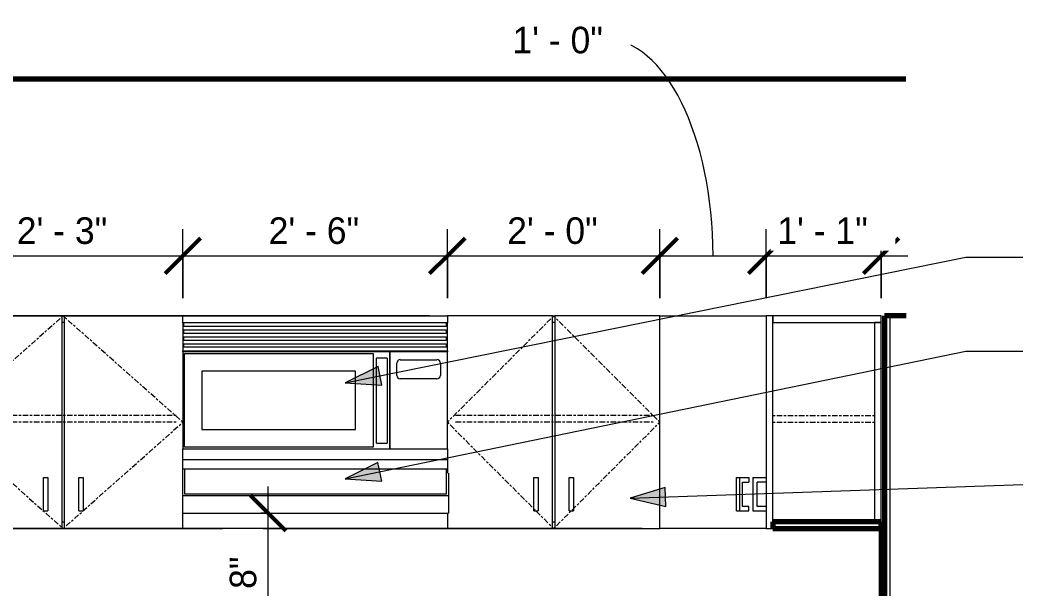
# Model space of a CAD drawing. Header units: inches. Extents: x -2718 to -922, y 119 to 10852.
# Drawn here: x -1870.6 to -1757.4, y 183.2 to 247.4 of the extents above; entities that cross this region are included whole.
import ezdxf

# ---------------------------------------------------------------- set-up
doc = ezdxf.new("R2010")
doc.units = ezdxf.units.IN
doc.header["$MEASUREMENT"] = 0
doc.linetypes.add('Center', pattern=[1.25, 0.25, -0.1875, 0.625, -0.1875])
for name, color, linetype, lineweight in [('0-4', 130, 'Continuous', 5), ('A-ANNO-DIMS', 211, 'Continuous', 9), ('A-ANNO-DIMS-32', 211, 'Continuous', 9), ('A-FLOR-2', 10, 'Continuous', 70), ('A-WALL', 113, 'Continuous', 18), ('A-WALL-3', 113, 'Continuous', 70), ('G-ANNO-TEXT', 231, 'Continuous', 9), ('Q-CASE', 31, 'Continuous', 9), ('Q-CASE-2', 31, 'Center', 9), ('Q-CASE-3', 31, 'Continuous', 70), ('Q-SPCQ', 91, 'Continuous', 9)]:
    doc.layers.add(name, color=color, linetype=linetype, lineweight=lineweight)
doc.styles.add('Century Gothic', font='ufonts.com_century-gothic.ttf', dxfattribs={"height": 3})
doc.dimstyles.new('OD_1__HACK_2', dxfattribs={"dimscale": 12, "dimtxt": 3.132505, "dimasz": 0.333333, "dimexe": 0.25, "dimexo": 0.166667, "dimgap": 0.041667, "dimtad": 1, "dimdec": 0, "dimzin": 3, "dimdsep": 46, "dimlunit": 4, "dimtxsty": 'Century Gothic', "dimblk1": 'OBLIQUE', "dimblk2": 'OBLIQUE', "dimsah": 1, "dimcen": 0.09, "dimdle": 0.25, "dimazin": 0, "dimtfac": 1, "dimtdec": 4, "dimtix": 1, "dimtmove": 0, "dimatfit": 3, "dimfxl": 1, "dimtvp": 1, "dimtfill": 1, "dimfrac": 2, "dimtolj": 1, "dimtzin": 0, "dimarcsym": 2})
doc.dimstyles.new('OD_1__HACK_2_1', dxfattribs={"dimscale": 12, "dimtxt": 3.132505, "dimasz": 0.333333, "dimexe": 0.25, "dimexo": 0.166667, "dimgap": 0.041667, "dimtad": 1, "dimdec": 0, "dimzin": 3, "dimdsep": 46, "dimlunit": 4, "dimtxsty": 'Century Gothic', "dimblk1": 'OBLIQUE', "dimblk2": 'OBLIQUE', "dimsah": 1, "dimcen": 0.09, "dimdle": 0.25, "dimazin": 0, "dimtfac": 1, "dimtdec": 4, "dimtix": 1, "dimtmove": 1, "dimatfit": 3, "dimfxl": 1, "dimtvp": 1, "dimtfill": 1, "dimfrac": 2, "dimtolj": 1, "dimtzin": 0, "dimarcsym": 2})

# ---------------------------------------------------------------- blocks, each defined once
blk = doc.blocks.new('CTR - 1st Phase - Shell_rvt-3-2ND _ 3RD FLOOR - STUDIO A - ADA TYPE B - KITCHEN BACK WALL')
at = {"layer": 'A-FLOR-2'}
blk.add_line((-10842.51, 240.75), (-10649.13, 240.75), dxfattribs=at)
blk = doc.blocks.new('30quot_MicrowaveVent_11166 - 70cm miele oven-2322118-2ND _ 3RD FLOOR - STUDIO A - ADA TYPE B - KITCHEN BACK WALL')
at = {"layer": 'Q-CASE'}
for p, q in [((-10730.8, 213.21), (-10730.8, 214)), ((-10730.8, 214), (-10700.92, 214)), ((-10730.68, 213.21), (-10730.8, 213.21)), ((-10730.8, 213.21), (-10730.8, 210.06)), ((-10730.68, 212.82), (-10730.68, 213.21)), ((-10701.04, 213.21), (-10730.68, 213.21)), ((-10700.92, 213.21), (-10701.04, 213.21)), ((-10701.04, 213.21), (-10701.04, 212.82)), ((-10700.92, 214), (-10700.92, 213.21)), ((-10700.92, 210.06), (-10700.92, 213.21)), ((-10701.04, 212.82), (-10730.68, 212.82)), ((-10730.68, 212.03), (-10730.68, 212.43)), ((-10730.68, 212.43), (-10701.04, 212.43)), ((-10701.04, 212.03), (-10730.68, 212.03)), ((-10701.04, 212.43), (-10701.04, 212.03)), ((-10730.68, 211.24), (-10730.68, 211.64)), ((-10730.68, 211.64), (-10701.04, 211.64)), ((-10701.04, 211.24), (-10730.68, 211.24)), ((-10730.68, 210.46), (-10730.68, 210.85)), ((-10730.68, 210.85), (-10701.04, 210.85)), ((-10701.04, 211.64), (-10701.04, 211.24)), ((-10701.04, 210.85), (-10701.04, 210.46)), ((-10730.8, 210.06), (-10700.92, 210.06)), ((-10730.8, 209.94), (-10730.8, 210.06)), ((-10707.42, 209.94), (-10730.8, 209.94)), ((-10730.8, 209.94), (-10730.8, 199)), ((-10701.04, 210.46), (-10730.68, 210.46)), ((-10730.61, 199.2), (-10730.61, 209.75)), ((-10730.61, 209.75), (-10709.31, 209.75)), ((-10709.31, 209.75), (-10709.31, 199.2)), ((-10707.42, 199), (-10707.42, 209.94)), ((-10700.92, 209.94), (-10707.42, 209.94)), ((-10707.42, 209.94), (-10707.42, 199)), ((-10700.92, 210.06), (-10700.92, 209.94)), ((-10700.92, 199), (-10700.92, 209.94)), ((-10708.91, 199.65), (-10708.91, 209.25)), ((-10707.72, 209.25), (-10708.91, 209.25)), ((-10707.72, 209.25), (-10707.72, 199.65)), ((-10706.63, 207.29), (-10706.63, 208.67)), ((-10706.24, 209.06), (-10702.1, 209.06)), ((-10701.71, 208.67), (-10701.71, 207.29)), ((-10711.28, 207.78), (-10728.64, 207.78)), ((-10728.64, 207.78), (-10728.64, 201.17)), ((-10711.28, 207.78), (-10728.64, 207.78)), ((-10728.64, 207.78), (-10728.64, 201.17)), ((-10711.28, 201.17), (-10711.28, 207.78)), ((-10711.28, 201.17), (-10711.28, 207.78)), ((-10702.1, 206.9), (-10706.24, 206.9)), ((-10728.64, 201.17), (-10711.28, 201.17)), ((-10728.64, 201.17), (-10711.28, 201.17)), ((-10708.91, 199.65), (-10707.72, 199.65)), ((-10730.8, 199), (-10707.42, 199)), ((-10730.8, 197.89), (-10730.8, 199)), ((-10709.31, 199.2), (-10730.61, 199.2)), ((-10707.42, 199), (-10700.92, 199)), ((-10700.92, 199), (-10700.92, 197.89)), ((-10700.92, 197.74), (-10730.8, 197.74))]:
    blk.add_line(p, q, dxfattribs=at)
for centre, start, end in [((-10706.24, 208.67), 90, 180), ((-10702.1, 208.67), 0, 90), ((-10706.24, 207.29), 180, 270), ((-10702.1, 207.29), 270, 0)]:
    blk.add_arc(centre, 0.394, start, end, dxfattribs=at)
blk = doc.blocks.new('308 - 308 x 24_-2727442-2ND _ 3RD FLOOR - STUDIO A - ADA TYPE B - KITCHEN BACK WALL')
at = {"layer": 'Q-CASE'}
for p, q in [((-10676.92, 214), (-10664.92, 214)), ((-10668.28, 195.75), (-10667.93, 195.75)), ((-10668.28, 192), (-10668.28, 195.75)), ((-10667.93, 195.75), (-10666.87, 195.75)), ((-10667.93, 195.75), (-10667.93, 192)), ((-10667.58, 195.25), (-10666.87, 195.25)), ((-10667.58, 192.5), (-10667.58, 195.25)), ((-10666.87, 195.75), (-10666.87, 195.25)), ((-10668.28, 192), (-10667.93, 192)), ((-10667.93, 192), (-10666.87, 192)), ((-10666.87, 192.5), (-10667.58, 192.5)), ((-10666.87, 192), (-10666.87, 192.5)), ((-10664.92, 190), (-10676.92, 190))]:
    blk.add_line(p, q, dxfattribs=at)
blk = doc.blocks.new('300 Series Wall Hung Cabinet_301 - 12_ x 24_-2730234-2ND _ 3RD FLOOR - STUDIO A - ADA TYPE B - KITCHEN BACK WALL')
at = {"layer": 'Q-CASE'}
for p, q in [((-10664.17, 214), (-10664.92, 214)), ((-10664.92, 214), (-10664.92, 190)), ((-10664.17, 190), (-10664.17, 214)), ((-10651.92, 214), (-10664.17, 214)), ((-10664.17, 214), (-10664.17, 213.25)), ((-10664.17, 213.25), (-10651.92, 213.25)), ((-10651.92, 213.25), (-10652.67, 213.25)), ((-10652.67, 213.25), (-10652.67, 190.75)), ((-10651.92, 213.25), (-10651.92, 214)), ((-10651.92, 190.75), (-10651.92, 213.25)), ((-10666.42, 195.75), (-10664.92, 195.75)), ((-10666.42, 195.75), (-10666.42, 192)), ((-10665.92, 192.5), (-10665.92, 195.25)), ((-10664.92, 195.25), (-10665.92, 195.25)), ((-10666.42, 192), (-10664.92, 192)), ((-10664.92, 192.5), (-10665.92, 192.5)), ((-10652.67, 190.75), (-10651.92, 190.75)), ((-10664.92, 190), (-10664.17, 190))]:
    blk.add_line(p, q, dxfattribs=at)
at = {"layer": 'Q-CASE-2'}
for p, q in [((-10664.17, 202.75), (-10652.67, 202.75)), ((-10664.17, 202), (-10652.67, 202))]:
    blk.add_line(p, q, dxfattribs=at)
at = {"layer": 'Q-CASE-3'}
for p, q in [((-10651.92, 190.75), (-10664.17, 190.75)), ((-10664.17, 190.75), (-10664.17, 190)), ((-10651.92, 190), (-10651.92, 190.75)), ((-10664.17, 190), (-10651.92, 190))]:
    blk.add_line(p, q, dxfattribs=at)
blk = doc.blocks.new('300 Series Wall Hung Cabinet_302 - 27_ X 24_-2766376-2ND _ 3RD FLOOR - STUDIO A - ADA TYPE B - KITCHEN BACK WALL')
at = {"layer": 'Q-CASE'}
for p, q in [((-10744.43, 214), (-10757.8, 214)), ((-10757.8, 214), (-10757.8, 190)), ((-10744.43, 190), (-10744.43, 214)), ((-10744.43, 214), (-10744.18, 214)), ((-10744.18, 213.25), (-10744.43, 213.25)), ((-10730.8, 214), (-10744.18, 214)), ((-10744.18, 214), (-10744.18, 190)), ((-10730.8, 196.24), (-10730.8, 197.89)), ((-10746.54, 195.75), (-10746.05, 195.75)), ((-10746.54, 192), (-10746.54, 195.75)), ((-10746.05, 195.75), (-10746.05, 192)), ((-10742.54, 195.75), (-10742.05, 195.75)), ((-10742.54, 192), (-10742.54, 195.75)), ((-10742.05, 195.75), (-10742.05, 192)), ((-10746.54, 192), (-10746.05, 192)), ((-10742.54, 192), (-10742.05, 192)), ((-10730.8, 190), (-10730.8, 191.74)), ((-10744.43, 190.75), (-10744.18, 190.75)), ((-10757.8, 190), (-10744.43, 190)), ((-10744.18, 190), (-10744.43, 190)), ((-10744.18, 190), (-10730.8, 190))]:
    blk.add_line(p, q, dxfattribs=at)
at = {"layer": 'Q-CASE-2'}
for p, q in [((-10744.3, 214), (-10757.8, 202)), ((-10730.8, 202), (-10744.3, 214)), ((-10731.55, 202.75), (-10757.05, 202.75)), ((-10757.8, 202), (-10744.3, 190)), ((-10731.55, 202), (-10757.05, 202)), ((-10744.3, 190), (-10730.8, 202))]:
    blk.add_line(p, q, dxfattribs=at)
blk = doc.blocks.new('300 Series Wall Hung Cabinet_302 - 24_ X 24_-2590484-2ND _ 3RD FLOOR - STUDIO A - ADA TYPE B - KITCHEN BACK WALL')
at = {"layer": 'Q-CASE'}
for p, q in [((-10689.05, 214), (-10700.92, 214)), ((-10689.05, 190), (-10689.05, 214)), ((-10689.05, 214), (-10688.8, 214)), ((-10688.8, 213.25), (-10689.05, 213.25)), ((-10676.92, 214), (-10688.8, 214)), ((-10688.8, 214), (-10688.8, 190)), ((-10676.92, 190), (-10676.92, 214)), ((-10700.92, 197.89), (-10700.92, 196.24)), ((-10691.16, 195.75), (-10690.67, 195.75)), ((-10691.16, 192), (-10691.16, 195.75)), ((-10690.67, 195.75), (-10690.67, 192)), ((-10687.16, 195.75), (-10686.67, 195.75)), ((-10687.16, 192), (-10687.16, 195.75)), ((-10686.67, 195.75), (-10686.67, 192)), ((-10700.92, 191.74), (-10700.92, 190)), ((-10691.16, 192), (-10690.67, 192)), ((-10687.16, 192), (-10686.67, 192)), ((-10689.05, 190.75), (-10688.8, 190.75)), ((-10700.92, 190), (-10689.05, 190)), ((-10688.8, 190), (-10689.05, 190)), ((-10688.8, 190), (-10676.92, 190))]:
    blk.add_line(p, q, dxfattribs=at)
at = {"layer": 'Q-CASE-2'}
for p, q in [((-10688.92, 214), (-10700.92, 202)), ((-10676.92, 202), (-10688.92, 214)), ((-10677.67, 202.75), (-10700.17, 202.75)), ((-10700.92, 202), (-10688.92, 190)), ((-10677.67, 202), (-10700.17, 202)), ((-10688.92, 190), (-10676.92, 202))]:
    blk.add_line(p, q, dxfattribs=at)
blk = doc.blocks.new('Range_Hood_386 - 30_ Wide-2911716-2ND _ 3RD FLOOR - STUDIO A - ADA TYPE B - KITCHEN BACK WALL')
at = {"layer": 'Q-SPCQ'}
for p, q in [((-10730.8, 196.74), (-10730.55, 196.74)), ((-10730.8, 193.74), (-10730.8, 196.24)), ((-10730.55, 196.74), (-10701.05, 196.74)), ((-10730.55, 193.87), (-10730.55, 196.74)), ((-10701.05, 196.74), (-10700.92, 196.74)), ((-10701.05, 196.74), (-10701.05, 193.87)), ((-10700.8, 196.24), (-10700.8, 193.74)), ((-10730.8, 191.74), (-10730.8, 193.74)), ((-10730.8, 193.74), (-10700.8, 193.74)), ((-10701.05, 193.87), (-10730.55, 193.87)), ((-10700.8, 193.74), (-10700.8, 191.74)), ((-10730.8, 191.74), (-10700.8, 191.74))]:
    blk.add_line(p, q, dxfattribs=at)
blk = doc.blocks.new('DIMBLOCK42-2ND _ 3RD FLOOR - STUDIO A - ADA TYPE B - KITCHEN BACK WALL')
at = {"layer": 'A-ANNO-DIMS-32'}
for p, q in [((-1879.27, 216), (-1879.27, 223.79)), ((-1852.27, 216), (-1852.27, 223.79)), ((-1879.27, 220.79), (-1852.27, 220.79)), ((-1879.27, 220.79), (-1879.27, 216)), ((-1852.27, 220.79), (-1852.27, 216))]:
    blk.add_line(p, q, dxfattribs=at)
at = {"layer": 'A-ANNO-DIMS-32', "lineweight": 50}
for p, q in [((-1879.27, 220.79), (-1877.27, 222.79)), ((-1852.27, 220.79), (-1850.27, 222.79)), ((-1879.27, 220.79), (-1881.27, 218.79)), ((-1852.27, 220.79), (-1854.27, 218.79))]:
    blk.add_line(p, q, dxfattribs=at)
at = {"layer": 'A-ANNO-DIMS-32', "color": 0, "insert": (-1871.01, 225.13), "char_height": 3, "width": 12.5897, "attachment_point": 1, "line_spacing_factor": 0.984502, "style": 'Century Gothic', "bg_fill": 3, "box_fill_scale": 1.25, "bg_fill_color": 256, "bg_fill_true_color": 13158600, "bg_fill_transparency": 0}
blk.add_mtext('2\' - 3"', dxfattribs=at)
blk = doc.blocks.new('_Oblique')
at = {"color": 0, "linetype": 'ByBlock', "lineweight": -2}
blk.add_line((-0.5, -0.5), (0.5, 0.5), dxfattribs=at)
blk = doc.blocks.new('DIMBLOCK43-2ND _ 3RD FLOOR - STUDIO A - ADA TYPE B - KITCHEN BACK WALL')
at = {"layer": 'A-ANNO-DIMS-32'}
for p, q in [((-1852.27, 216), (-1852.27, 223.79)), ((-1822.39, 216), (-1822.39, 223.79)), ((-1852.27, 220.79), (-1822.39, 220.79)), ((-1852.27, 220.79), (-1852.27, 216)), ((-1822.39, 220.79), (-1822.39, 216))]:
    blk.add_line(p, q, dxfattribs=at)
at = {"layer": 'A-ANNO-DIMS-32', "lineweight": 50}
for p, q in [((-1852.27, 220.79), (-1850.27, 222.79)), ((-1822.39, 220.79), (-1820.39, 222.79)), ((-1852.27, 220.79), (-1854.27, 218.79)), ((-1822.39, 220.79), (-1824.39, 218.79))]:
    blk.add_line(p, q, dxfattribs=at)
at = {"layer": 'A-ANNO-DIMS-32', "color": 0, "insert": (-1842.57, 225.13), "char_height": 3, "width": 12.5897, "attachment_point": 1, "line_spacing_factor": 0.984502, "style": 'Century Gothic', "bg_fill": 3, "box_fill_scale": 1.25, "bg_fill_color": 256, "bg_fill_true_color": 13158600, "bg_fill_transparency": 0}
blk.add_mtext('2\' - 6"', dxfattribs=at)
blk = doc.blocks.new('DIMBLOCK44-2ND _ 3RD FLOOR - STUDIO A - ADA TYPE B - KITCHEN BACK WALL')
at = {"layer": 'A-ANNO-DIMS-32'}
for p, q in [((-1822.39, 216), (-1822.39, 223.79)), ((-1798.39, 216), (-1798.39, 223.79)), ((-1822.39, 220.79), (-1798.39, 220.79)), ((-1822.39, 220.79), (-1822.39, 216)), ((-1798.39, 220.79), (-1798.39, 216))]:
    blk.add_line(p, q, dxfattribs=at)
at = {"layer": 'A-ANNO-DIMS-32', "lineweight": 50}
for p, q in [((-1822.39, 220.79), (-1820.39, 222.79)), ((-1798.39, 220.79), (-1796.39, 222.79)), ((-1822.39, 220.79), (-1824.39, 218.79)), ((-1798.39, 220.79), (-1800.39, 218.79))]:
    blk.add_line(p, q, dxfattribs=at)
at = {"layer": 'A-ANNO-DIMS-32', "color": 0, "insert": (-1815.63, 225.13), "char_height": 3, "width": 12.5897, "attachment_point": 1, "line_spacing_factor": 0.984502, "style": 'Century Gothic', "bg_fill": 3, "box_fill_scale": 1.25, "bg_fill_color": 256, "bg_fill_true_color": 13158600, "bg_fill_transparency": 0}
blk.add_mtext('2\' - 0"', dxfattribs=at)
blk = doc.blocks.new('DIMBLOCK45-2ND _ 3RD FLOOR - STUDIO A - ADA TYPE B - KITCHEN BACK WALL')
at = {"layer": 'A-ANNO-DIMS-32'}
for p, q in [((-1798.39, 216), (-1798.39, 223.79)), ((-1786.39, 216), (-1786.39, 223.79)), ((-1798.39, 220.79), (-1786.39, 220.79)), ((-1798.39, 220.79), (-1798.39, 216)), ((-1786.39, 220.79), (-1786.39, 216))]:
    blk.add_line(p, q, dxfattribs=at)
at = {"layer": 'A-ANNO-DIMS-32', "lineweight": 50}
for p, q in [((-1798.39, 220.79), (-1796.39, 222.79)), ((-1786.39, 220.79), (-1784.39, 222.79)), ((-1798.39, 220.79), (-1800.39, 218.79)), ((-1786.39, 220.79), (-1788.39, 218.79))]:
    blk.add_line(p, q, dxfattribs=at)
at = {"layer": 'A-ANNO-DIMS-32'}
blk.add_ellipse((-1804.55, 220.79), major_axis=(0, 24.48), ratio=0.49684, start_param=4.712389, end_param=6.283185, dxfattribs=at)
at = {"layer": 'A-ANNO-DIMS-32', "color": 0, "insert": (-1815.04, 246.65), "char_height": 3, "width": 12.5897, "attachment_point": 1, "line_spacing_factor": 0.984502, "style": 'Century Gothic', "bg_fill": 3, "box_fill_scale": 1.25, "bg_fill_color": 256, "bg_fill_true_color": 13158600, "bg_fill_transparency": 0}
blk.add_mtext('1\' - 0"', dxfattribs=at)
blk = doc.blocks.new('DIMBLOCK46-2ND _ 3RD FLOOR - STUDIO A - ADA TYPE B - KITCHEN BACK WALL')
at = {"layer": 'A-ANNO-DIMS-32'}
for p, q in [((-1786.39, 216), (-1786.39, 223.79)), ((-1773.39, 216), (-1773.39, 223.79)), ((-1786.39, 220.79), (-1770.39, 220.79)), ((-1786.39, 220.79), (-1786.39, 216)), ((-1773.39, 220.79), (-1773.39, 216))]:
    blk.add_line(p, q, dxfattribs=at)
at = {"layer": 'A-ANNO-DIMS-32', "lineweight": 50}
for p, q in [((-1786.39, 220.79), (-1784.39, 222.79)), ((-1773.39, 220.79), (-1771.39, 222.79)), ((-1786.39, 220.79), (-1788.39, 218.79)), ((-1773.39, 220.79), (-1775.39, 218.79))]:
    blk.add_line(p, q, dxfattribs=at)
at = {"layer": 'A-ANNO-DIMS-32', "color": 0, "insert": (-1785.13, 225.13), "char_height": 3, "width": 12.5897, "attachment_point": 1, "line_spacing_factor": 0.984502, "style": 'Century Gothic', "bg_fill": 3, "box_fill_scale": 1.25, "bg_fill_color": 256, "bg_fill_true_color": 13158600, "bg_fill_transparency": 0}
blk.add_mtext('1\' - 1"', dxfattribs=at)
blk = doc.blocks.new('DIMBLOCK48-2ND _ 3RD FLOOR - STUDIO A - ADA TYPE B - KITCHEN BACK WALL')
at = {"layer": 'A-ANNO-DIMS-32', "lineweight": 50}
for p, q in [((-1970.8, 190), (-1972.8, 192)), ((-1970.8, 190), (-1968.8, 188)), ((-1970.8, 172), (-1972.8, 174)), ((-1970.8, 172), (-1968.8, 170))]:
    blk.add_line(p, q, dxfattribs=at)
at = {"layer": 'A-ANNO-DIMS-32'}
for p, q in [((-1800.39, 190), (-1973.8, 190)), ((-1970.8, 172), (-1970.8, 190)), ((-1970.8, 190), (-1800.39, 190)), ((-1823.51, 172), (-1973.8, 172)), ((-1970.8, 172), (-1823.51, 172))]:
    blk.add_line(p, q, dxfattribs=at)
at = {"layer": 'A-ANNO-DIMS-32', "color": 0, "insert": (-1975.14, 175.75), "char_height": 3, "width": 12.5897, "attachment_point": 1, "rotation": 90, "line_spacing_factor": 0.984502, "style": 'Century Gothic', "bg_fill": 3, "box_fill_scale": 1.25, "bg_fill_color": 256, "bg_fill_true_color": 13158600, "bg_fill_transparency": 0}
blk.add_mtext('1\' - 6"', dxfattribs=at)
blk = doc.blocks.new('DIMBLOCK49-2ND _ 3RD FLOOR - STUDIO A - ADA TYPE B - KITCHEN BACK WALL')
at = {"layer": 'A-ANNO-DIMS-32'}
for p, q in [((-1970.8, 190), (-1970.8, 217)), ((-1824.39, 214), (-1973.8, 214)), ((-1970.8, 214), (-1824.39, 214)), ((-1800.39, 190), (-1973.8, 190)), ((-1970.8, 190), (-1800.39, 190))]:
    blk.add_line(p, q, dxfattribs=at)
at = {"layer": 'A-ANNO-DIMS-32', "lineweight": 50}
for p, q in [((-1970.8, 214), (-1972.8, 216)), ((-1970.8, 214), (-1968.8, 212)), ((-1970.8, 190), (-1972.8, 192)), ((-1970.8, 190), (-1968.8, 188))]:
    blk.add_line(p, q, dxfattribs=at)
at = {"layer": 'A-ANNO-DIMS-32', "color": 0, "insert": (-1975.14, 196.75), "char_height": 3, "width": 12.5897, "attachment_point": 1, "rotation": 90, "line_spacing_factor": 0.984502, "style": 'Century Gothic', "bg_fill": 3, "box_fill_scale": 1.25, "bg_fill_color": 256, "bg_fill_true_color": 13158600, "bg_fill_transparency": 0}
blk.add_mtext('2\' - 0"', dxfattribs=at)
blk = doc.blocks.new('DIMBLOCK50-2ND _ 3RD FLOOR - STUDIO A - ADA TYPE B - KITCHEN BACK WALL')
at = {"layer": 'A-ANNO-DIMS-32'}
for p, q in [((-1978.8, 133), (-1978.8, 217)), ((-1824.39, 214), (-1981.8, 214)), ((-1978.8, 214), (-1824.39, 214)), ((-1811.01, 136), (-1981.8, 136)), ((-1978.8, 136), (-1811.01, 136))]:
    blk.add_line(p, q, dxfattribs=at)
at = {"layer": 'A-ANNO-DIMS-32', "lineweight": 50}
for p, q in [((-1978.8, 214), (-1980.8, 216)), ((-1978.8, 214), (-1976.8, 212)), ((-1978.8, 136), (-1980.8, 138)), ((-1978.8, 136), (-1976.8, 134))]:
    blk.add_line(p, q, dxfattribs=at)
at = {"layer": 'A-ANNO-DIMS-32', "color": 0, "insert": (-1983.14, 169.75), "char_height": 3, "width": 12.5897, "attachment_point": 1, "rotation": 90, "line_spacing_factor": 0.984502, "style": 'Century Gothic', "bg_fill": 3, "box_fill_scale": 1.25, "bg_fill_color": 256, "bg_fill_true_color": 13158600, "bg_fill_transparency": 0}
blk.add_mtext('6\' - 6"', dxfattribs=at)
blk = doc.blocks.new('DIMBLOCK61-2ND _ 3RD FLOOR - STUDIO A - ADA TYPE B - KITCHEN BACK WALL')
at = {"layer": 'A-ANNO-DIMS-32', "lineweight": 50}
for p, q in [((-1842.63, 191.74), (-1844.63, 193.74)), ((-1842.63, 191.74), (-1840.63, 189.74)), ((-1842.63, 172), (-1844.63, 174)), ((-1842.63, 172), (-1840.63, 170))]:
    blk.add_line(p, q, dxfattribs=at)
at = {"layer": 'A-ANNO-DIMS-32'}
for p, q in [((-1842.63, 169), (-1842.63, 194.74)), ((-1843.46, 191.74), (-1839.63, 191.74)), ((-1842.63, 191.74), (-1843.46, 191.74)), ((-1823.51, 172), (-1845.63, 172)), ((-1842.63, 172), (-1823.51, 172))]:
    blk.add_line(p, q, dxfattribs=at)
at = {"layer": 'A-ANNO-DIMS-32', "color": 0, "insert": (-1846.97, 176.62), "char_height": 3, "width": 12.5897, "attachment_point": 1, "rotation": 90, "line_spacing_factor": 0.984502, "style": 'Century Gothic', "bg_fill": 3, "box_fill_scale": 1.25, "bg_fill_color": 256, "bg_fill_true_color": 13158600, "bg_fill_transparency": 0}
blk.add_mtext('1\' - 8"', dxfattribs=at)

msp = doc.modelspace()

# ---------------------------------------------------------------- linework, layer by layer
at = {"layer": 'A-WALL'}
msp.add_line((-1772.39, 136), (-1772.39, 214), dxfattribs=at)
at = {"layer": 'A-WALL-3'}
for p, q in [((-1773.01, 214), (-1773.01, 140)), ((-1770.59, 214), (-1773.01, 214)), ((-1773.01, 190), (-1773.39, 190)), ((-1773.39, 190), (-1773.39, 172))]:
    msp.add_line(p, q, dxfattribs=at)
at = {"layer": 'G-ANNO-TEXT'}
for p, q in [((-1763.86, 220.62), (-1757.39, 220.62)), ((-1763.86, 210.01), (-1757.39, 210.01)), ((-1797.72, 192.5), (-1797.79, 194.64))]:
    msp.add_line(p, q, dxfattribs=at)

# ---------------------------------------------------------------- block references
at = {"layer": '0-4'}
msp.add_blockref('CTR - 1st Phase - Shell_rvt-3-2ND _ 3RD FLOOR - STUDIO A - ADA TYPE B - KITCHEN BACK WALL', (8878.53, 0), dxfattribs=at)
at = {"layer": 'Q-CASE'}
for name in ['300 Series Wall Hung Cabinet_302 - 27_ X 24_-2766376-2ND _ 3RD FLOOR - STUDIO A - ADA TYPE B - KITCHEN BACK WALL', '30quot_MicrowaveVent_11166 - 70cm miele oven-2322118-2ND _ 3RD FLOOR - STUDIO A - ADA TYPE B - KITCHEN BACK WALL', '300 Series Wall Hung Cabinet_302 - 24_ X 24_-2590484-2ND _ 3RD FLOOR - STUDIO A - ADA TYPE B - KITCHEN BACK WALL', '308 - 308 x 24_-2727442-2ND _ 3RD FLOOR - STUDIO A - ADA TYPE B - KITCHEN BACK WALL', '300 Series Wall Hung Cabinet_301 - 12_ x 24_-2730234-2ND _ 3RD FLOOR - STUDIO A - ADA TYPE B - KITCHEN BACK WALL']:
    msp.add_blockref(name, (8878.53, 0), dxfattribs=at)
at = {"layer": 'Q-SPCQ'}
msp.add_blockref('Range_Hood_386 - 30_ Wide-2911716-2ND _ 3RD FLOOR - STUDIO A - ADA TYPE B - KITCHEN BACK WALL', (8878.53, 0), dxfattribs=at)

# ---------------------------------------------------------------- next in the draw order: dimensions: what is measured, and where the dimension line sits
at = {"layer": 'A-ANNO-DIMS'}
dim = msp.add_linear_dim(base=(-1852.27, 220.79), p1=(-1879.27, 214), p2=(-1852.27, 214), dimstyle='OD_1__HACK_2', override={"dimpost": '<>', "dimfxl": 27}, dxfattribs=at)
dim.commit()
dim.dimension.update_dxf_attribs({"geometry": 'DIMBLOCK42-2ND _ 3RD FLOOR - STUDIO A - ADA TYPE B - KITCHEN BACK WALL', "text_midpoint": (-1865.77, 222.86)})
dim = msp.add_linear_dim(base=(-1970.8, 190), p1=(-1821.51, 172), p2=(-1798.39, 190), angle=90, dimstyle='OD_1__HACK_2', override={"dimpost": '<>', "dimfxl": 29.304703}, dxfattribs=at)
dim.commit()
dim.dimension.update_dxf_attribs({"geometry": 'DIMBLOCK48-2ND _ 3RD FLOOR - STUDIO A - ADA TYPE B - KITCHEN BACK WALL', "text_midpoint": (-1972.87, 181)})

# ---------------------------------------------------------------- next in the draw order: dimensions: what is measured, and where the dimension line sits
dim = msp.add_linear_dim(base=(-1822.39, 220.79), p1=(-1852.27, 214), p2=(-1822.39, 214), dimstyle='OD_1__HACK_2', override={"dimpost": '<>', "dimfxl": 29.88189}, dxfattribs=at)
dim.commit()
dim.dimension.update_dxf_attribs({"geometry": 'DIMBLOCK43-2ND _ 3RD FLOOR - STUDIO A - ADA TYPE B - KITCHEN BACK WALL', "text_midpoint": (-1837.33, 222.86)})

# ---------------------------------------------------------------- next in the draw order: dimensions: what is measured, and where the dimension line sits
dim = msp.add_linear_dim(base=(-1798.39, 220.79), p1=(-1822.39, 214), p2=(-1798.39, 214), dimstyle='OD_1__HACK_2', override={"dimpost": '<>', "dimfxl": 24}, dxfattribs=at)
dim.commit()
dim.dimension.update_dxf_attribs({"geometry": 'DIMBLOCK44-2ND _ 3RD FLOOR - STUDIO A - ADA TYPE B - KITCHEN BACK WALL', "text_midpoint": (-1810.39, 222.86)})

# ---------------------------------------------------------------- next in the draw order: dimensions: what is measured, and where the dimension line sits
dim = msp.add_linear_dim(base=(-1786.39, 220.79), p1=(-1798.39, 214), p2=(-1786.39, 214), dimstyle='OD_1__HACK_2_1', override={"dimpost": '<>', "dimfxl": 12}, dxfattribs=at)
dim.commit()
dim.dimension.update_dxf_attribs({"geometry": 'DIMBLOCK45-2ND _ 3RD FLOOR - STUDIO A - ADA TYPE B - KITCHEN BACK WALL', "text_midpoint": (-1808.75, 244.65), "dimtype": 160})

# ---------------------------------------------------------------- next in the draw order: dimensions: what is measured, and where the dimension line sits
dim = msp.add_linear_dim(base=(-1773.39, 220.79), p1=(-1786.39, 214), p2=(-1773.39, 214), dimstyle='OD_1__HACK_2', override={"dimpost": '<>', "dimfxl": 13}, dxfattribs=at)
dim.commit()
dim.dimension.update_dxf_attribs({"geometry": 'DIMBLOCK46-2ND _ 3RD FLOOR - STUDIO A - ADA TYPE B - KITCHEN BACK WALL', "text_midpoint": (-1779.89, 222.79)})
dim = msp.add_linear_dim(base=(-1970.8, 214), p1=(-1798.39, 190), p2=(-1822.39, 214), angle=90, dimstyle='OD_1__HACK_2', override={"dimpost": '<>', "dimfxl": 33.941125}, dxfattribs=at)
dim.commit()
dim.dimension.update_dxf_attribs({"geometry": 'DIMBLOCK49-2ND _ 3RD FLOOR - STUDIO A - ADA TYPE B - KITCHEN BACK WALL', "text_midpoint": (-1972.87, 202)})

# ---------------------------------------------------------------- next in the draw order: hatches: boundary and pattern name
at = {"layer": 'G-ANNO-TEXT'}
msp.add_hatch(color=256, dxfattribs=at).paths.add_polyline_path([(-1801.75, 193.43), (-1797.72, 192.5), (-1797.79, 194.64)], flags=0)

# ---------------------------------------------------------------- next in the draw order: linework, layer by layer
for p, q in [((-1801.75, 193.43), (-1757.39, 194.96)), ((-1797.79, 194.64), (-1801.75, 193.43)), ((-1801.75, 193.43), (-1797.72, 192.5))]:
    msp.add_line(p, q, dxfattribs=at)

# ---------------------------------------------------------------- next in the draw order: dimensions: what is measured, and where the dimension line sits
at = {"layer": 'A-ANNO-DIMS'}
dim = msp.add_linear_dim(base=(-1978.8, 214), p1=(-1809.01, 136), p2=(-1822.39, 214), angle=90, dimstyle='OD_1__HACK_2', override={"dimpost": '<>', "dimfxl": 79.138427}, dxfattribs=at)
dim.commit()
dim.dimension.update_dxf_attribs({"geometry": 'DIMBLOCK50-2ND _ 3RD FLOOR - STUDIO A - ADA TYPE B - KITCHEN BACK WALL', "text_midpoint": (-1980.87, 175)})

# ---------------------------------------------------------------- next in the draw order: hatches: boundary and pattern name
at = {"layer": 'G-ANNO-TEXT'}
for points in [[(-1833.93, 206.43), (-1829.8, 206.18), (-1830.22, 208.28)], [(-1833.93, 195.6), (-1829.8, 195.35), (-1830.23, 197.45)]]:
    msp.add_hatch(color=256, dxfattribs=at).paths.add_polyline_path(points, flags=0)

# ---------------------------------------------------------------- next in the draw order: linework, layer by layer
for p, q in [((-1833.93, 206.43), (-1763.86, 220.62)), ((-1833.93, 195.6), (-1763.86, 210.01)), ((-1830.22, 208.28), (-1833.93, 206.43)), ((-1829.8, 206.18), (-1830.22, 208.28)), ((-1833.93, 206.43), (-1829.8, 206.18)), ((-1830.23, 197.45), (-1833.93, 195.6)), ((-1829.8, 195.35), (-1830.23, 197.45)), ((-1833.93, 195.6), (-1829.8, 195.35))]:
    msp.add_line(p, q, dxfattribs=at)

# ---------------------------------------------------------------- next in the draw order: dimensions: what is measured, and where the dimension line sits
at = {"layer": 'A-ANNO-DIMS'}
dim = msp.add_linear_dim(base=(-1842.63, 191.74), p1=(-1821.51, 172), p2=(-1845.46, 191.74), angle=90, dimstyle='OD_1__HACK_2', override={"dimpost": '<>', "dimfxl": 31.03416}, dxfattribs=at)
dim.commit()
dim.dimension.update_dxf_attribs({"geometry": 'DIMBLOCK61-2ND _ 3RD FLOOR - STUDIO A - ADA TYPE B - KITCHEN BACK WALL', "text_midpoint": (-1844.7, 181.87)})

doc.saveas('drawing.dxf')
